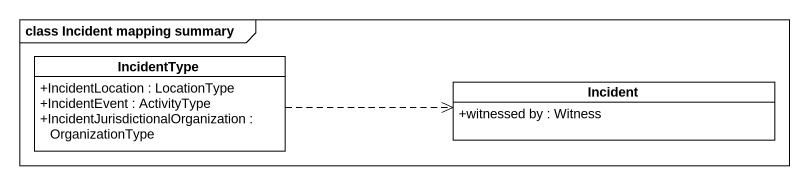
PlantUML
@startuml
mainframe class Incident mapping summary
hide circle
hide empty members
skinparam classAttributeIconSize 0
class IncidentType {
  +IncidentLocation : LocationType
  +IncidentEvent : ActivityType
  +IncidentJurisdictionalOrganization : OrganizationType
}
class Incident {
  +witnessed by : Witness
}
IncidentType .right.> Incident
@enduml
